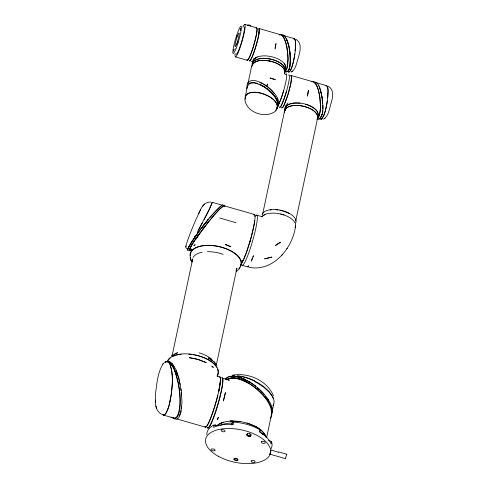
<?xml version="1.0" encoding="UTF-8"?>
<svg xmlns="http://www.w3.org/2000/svg" width="488" height="488" viewBox="0 0 488 488"><rect width="100%" height="100%" fill="white"/><g stroke="black" fill="none" stroke-linecap="round" stroke-linejoin="round"><path stroke-width="0.73" d="M322.812 108.501L322.812 105.249M219.966 376.998L220.478 378.151L220.497 380.518A26.114 3.19 -73.9 0 1 219.063 389.766L218.783 391.071L218.959 390.217M318.231 115.04L318.121 113.387L316.663 110.611A16.879 8.43 12 0 0 289.347 104.188C286.816 105.066 284.339 107.58 285.181 110.465M252.601 62.409L253.138 60.091L255.413 57.889M281.753 107.811L282.668 107.567L283.906 105.493L287.865 94.898L290.702 84.131L291.641 76.024A17.367 2.123 -73.9 0 0 291.068 75.591L290.787 75.799M322.702 108.568L322.727 105.158M220.539 379.188L218.783 391.071M249.374 60.817A16.903 2.068 -73.9 0 0 254.474 50.813C256.45 44.036 259.89 34.471 258.988 28.505L280.545 34.703C283.046 35.514 283.931 38.436 284.925 40.583A20.038 6.265 84.6 0 1 286.615 46.372L287.822 54.882A18.581 5.807 84.6 0 1 287.963 58.334L287.048 67.185A15.183 4.746 84.6 0 1 285.12 70.547L284.858 70.681M291.671 78.19L291.726 76.909M272.572 412.714C272.963 407.956 270.706 403.454 268.217 399.562M293.532 38.796L294.349 38.668C296.673 42.127 295.155 46.964 295.173 50.868L295.527 46.311A17.007 3.251 -80 0 0 293.44 38.875M326.075 85.772L326.484 85.656C329.4 88.621 327.424 94.16 327.6 97.923L327.96 93.373M252.601 62.202L253.76 59.237L257.249 57.005M285.797 67.984L285.212 65.056M322.605 110.233L322.306 112.856M295.332 49.227L295.447 47.781M327.765 96.288L327.875 94.843M181.554 406.187L181.274 408.779M290.153 64.447L290.189 54.705L288.707 45.799M322.708 109.989L322.379 112.862M186.507 248.788C185.275 247.221 186.141 245.129 186.623 243.451C189.338 235.045 192.784 226.896 196.286 218.789C199.738 212.573 201.715 201.556 210.92 202.075M291.678 77.989L291.434 80.099A17.049 2.08 -73.9 0 1 290.714 84.058L289.982 87.254A16.86 2.062 -73.9 0 1 281.674 107.5M185.855 246.959L185.959 245.946M259.165 31.781L259.238 31.134M259.134 32.068L259.006 33.044A17.049 2.08 -73.9 0 1 258.28 36.996L257.926 38.589A16.86 2.062 -73.9 0 1 249.374 60.762M259.006 33.044L259.281 30.11L258.884 28.505M289.872 65.795L290.317 59.835L289.677 50.929M254.754 220.655L253.492 227.762A26.132 3.19 -73.9 0 1 245.33 255.383M276.037 43.212L275.025 48.934M275.897 44.176L275.171 48.245M251.631 66.722C253.345 59.219 263.697 60.03 269.602 61C274.616 62.092 279.795 64.032 283.254 67.991A16.903 8.424 12 0 1 284.516 73.688M258.725 34.77L258.811 34.252L258.579 35.514M251.686 66.392C253.833 59.225 263.715 60.091 269.602 61M190.991 250.063L191.192 248.959L190.948 250.246L191.095 249.386M224.754 206.29L224.883 205.594L224.389 205.204C217.386 209.925 212.585 217.319 207.058 223.589M268.388 440.237L271.541 441.585L271.096 443.94C269.065 438.511 264.191 434.832 259.384 431.953L259.836 429.666L260.372 430.507L259.805 431.599M295.624 225.694C292.91 247.904 273.115 272.396 248.843 267.259M250.606 436.303L248.307 436.339L246.525 435.198L247.166 433.869L248.868 433.625L250.582 434.235L251.247 435.022L250.606 436.303L247.898 435.461L247.087 434.771L247.361 433.344M247.282 86.718L245.013 98.356A17.025 8.808 20.2 0 0 245.135 99.284C245.116 83.332 284.62 97.576 275.927 110.233M247.215 87.126C249.697 79.184 260.586 84.516 265.13 87.706C271.06 92.11 278.447 98.411 277.623 106.549M170.025 401.612C172.136 389.217 174.387 375.608 169.598 363.584M180.749 411.75L180.981 410.609M289.945 65.807L289.085 69.101L287.889 71.004M217.495 376.62L218.173 373.387M253.406 228.177L253.681 226.877L253.492 227.762M272.304 410.92L273.756 403.997M172.185 355.38L192.717 258.86L192.54 261.324M248.099 82.868L251.491 66.886M216.367 364.774L236.863 268.272L236.125 270.523L236.881 268.766L236.405 269.949M262.629 214.189L284.644 110.605M295.728 220.997L317.584 118.157M266.601 437.73L271.444 414.971M253.681 226.877L250.722 238.925L246.471 252.32M293.556 60.665L293.203 62.208A16.952 3.026 -80.6 0 1 292.056 66.435C291.324 67.838 290.299 73.456 287.95 71.614M231.977 424.798L233.118 424.401L233.642 422.126A33.16 16.531 12 0 1 259.811 429.641M278.166 106.616L278.343 105.872M222.363 205.234L212.341 202.355L209.297 209.297M271.066 450.143L270.108 453.706M187.776 249.215L191.125 242.676L198.403 232.117M322.135 114.039L321.141 116.974L319.335 118.596M217.776 395.353L216.873 398.873A26.175 3.196 -73.9 0 1 214.208 408.041L213.091 411.457A26.114 3.19 -73.9 0 1 210.816 417.777L209.206 421.65A26.114 3.19 -73.9 0 1 206.918 425.969L206.21 426.817A26.114 3.19 -73.9 0 1 205.058 426.622M242.133 261.214L242.316 260.531L241.871 261.781L242.463 260.458L241.871 261.781M212.365 202.422L210.212 207.394M322.043 114.326L320.171 118.499M283.735 90.317L281.814 96.532A16.94 2.068 -73.9 0 1 280.332 100.613L278.435 104.847M286.529 91.122L284.108 98.783L281.381 105.371A17.226 2.105 -73.9 0 1 280.295 107.037L279.471 107.079M249.844 241.993L250.198 240.773M285.687 68.558L285.254 69.625M266.741 86.382L267.43 84.143L266.741 86.382L268.138 87.444M289.225 68.637L288.664 70.071M319.134 115.296L318.207 117.047C321.269 111.41 320.427 104.609 319.908 98.466C318.688 92.799 318.414 85.034 312.973 81.764L291.421 75.567M285.022 107.317L284.968 108.678M187.74 248.795L187.459 249.966L188.35 250.106M318.121 115.613L317.578 116.833M246.324 252.729L243.591 259.531L241.377 263.63L243.78 259.097A26.627 3.251 -73.9 0 0 245.342 255.334M252.955 257.036L253.455 255.718L251.332 261.098L252.375 258.518M280.728 99.576L278.544 104.645M247.087 434.771L247.459 433.838M285.34 69.467L285.694 66.325L284.236 63.55M245.189 96.612L245.995 95.099L247.379 93.885A16.976 8.503 20.2 0 1 259 92.866M300.108 103.127L293.904 103.09A16.909 8.442 12 0 0 288.664 104.487C286.389 105.499 284.358 107.939 285.212 110.55M295.46 226.572L295.112 227.42A17.806 8.876 12 0 0 283.229 214.708A17.806 8.876 12 0 0 261.647 216.867L265.008 214.482M291.293 68.558L289.701 71.559M323.727 115.619L321.921 118.858L321.385 119.231L320.488 118.871M242.438 261.751L243.018 260.458M273.542 404.613L272.902 405.815M214.958 425.524L215.421 424.554M198.714 213.451L200.666 209.474M243.195 260.372L241.407 263.575M197.372 232.056L207.778 212.365M206.802 214.299L204.076 219.576M286.377 454.749L286.767 454.236L285.419 458.629L269.364 454.041M231.172 424.865L232.459 422.48L233.642 422.126M188.673 246.763C198.341 231.648 208.852 216.147 222.717 204.667L223.132 205.015M241.895 262.843L242.585 261.599M278.276 105.127L277.849 105.798M192.766 243.451C192.29 244.909 187.978 249.734 190.491 250.051M317.371 117.169L318.237 114.942L317.639 112.1A16.903 8.436 12 0 0 315.437 109.288L310.813 106.195L305.708 104.231M286.865 248.734L287.188 248.221M193.089 242.926L200.476 232.276M276.867 108.019L277.324 107.323M194.688 240.474C193.553 243.213 188.746 247.654 190.174 250.185M285.279 106.622L288.018 102.913M277.812 105.853L278.16 105.323M239.901 267.778L238.748 269.516L236.137 271.633M195.109 236.839L188.154 247.977L187.544 250.088L188.405 250.24M212.091 202.679L212.341 202.355M195.944 239.077L198.701 235.051M195.523 239.236L208.711 221.656M225.377 379.292L226.743 377.791L228.567 376.815M199.787 230.379L196.585 234.758M270.45 418.387C276.263 407.596 264.85 396.457 257.579 389.442C249.258 383.056 236.936 373.582 226.164 379.499M277.715 107.671L276.855 108.671M285.895 105.927L286.548 105.036M322.129 118.621L324.483 113.454A16.952 3.026 -80.6 0 0 325.642 109.3L325.984 107.726A17.086 2.946 -80.5 0 0 326.618 104.493M253.107 60.109L254.254 58.554L253.607 59.176M285.541 107.165L286.688 105.615L286.035 106.231M202.306 206.54L204.698 203.874M199.72 230.318L208.352 219.338M162.803 364.079L163.376 363.328C157.752 372.021 156.941 382.909 155.599 392.931C155.233 400.172 154.092 410.085 161.534 414.3M202.672 229.354L208.144 222.351A30.945 3.044 -52.5 0 1 213.494 215.946L219.911 208.98L223.974 205.771L254.4 214.458M201.715 227.841L208.193 219.637M205.497 225.566C199.726 233.569 192.76 241.188 189.131 250.454L189.631 250.844L190.954 250.082M209.639 217.831L218.776 207.815M288.134 71.01L287.743 71.437A17.007 3.27 -79.8 0 0 288.054 71.876M291.123 72.12C296.265 69.143 296.588 62.061 298.558 56.98C300.089 51.228 302.371 42.743 295.722 39.223M323.556 119.182C329.229 115.595 329.443 107.476 331.565 101.675C333.005 96.502 333.932 89.206 328.156 86.284M164.505 362.804C167.561 358.686 171.892 363.755 173.167 366.836C176.827 374.857 178.931 383.513 179.791 392.279C180.188 396.878 182.158 424.895 171.093 417.057M276.001 110.691C266.399 119.285 246.385 112.905 244.878 99.595M285.614 74.457L286.255 74.072M275.854 110.294L276.946 108.94L277.446 107.293A17.007 8.839 20.1 0 0 266.851 95.331M240.675 264.435L241.017 264.093M281.466 255.541L282.186 254.821M247.739 84.265C250.24 81.6 254.376 82.435 257.481 83.381M276.519 108.842C282.735 99.101 266.729 87.498 258.976 84.052M225.92 378.664C229.183 375.18 234.417 375.906 238.583 376.937M216.916 425.847L219.106 424.145L222.156 422.693M219.673 207.01L221.576 205.521M217.148 425.67L218.953 424.261A26.102 13.011 12 0 1 247.709 423.31M217.331 425.463L217.959 424.963M226.792 379.89L228.744 378.761M285.761 74.298L286.194 74.066M291.83 71.815L292.709 71.193M324.264 118.877L325.142 118.255M165.17 362.059C168.647 359.455 171.715 364.396 173.13 367.037M171.294 355.825L177.589 352.714L175.284 353.666M269.547 454.505L269.913 454.267M227.133 379.621C230.97 377.163 235.881 378.115 239.974 379.383A29.799 14.988 40.7 0 1 244.799 381.36M254.382 62.47L255.254 61.97M253.638 62.94L254.144 62.617M174.606 354.129L176.003 353.367M165.7 362.261L166.28 361.968M279.307 35.026L280.545 34.703M279.234 34.416C282.589 33.233 284.053 38.095 285.114 40.425A20.77 6.49 84.6 0 1 287.456 49.904L288.164 60.311L287.341 67.222A16.049 5.014 84.5 0 1 285.273 71.12L284.626 71.413M311.661 81.478C315.016 80.294 316.48 85.15 317.542 87.486A20.77 6.49 84.6 0 1 319.884 96.966L320.592 107.372L319.768 114.283A16.049 5.014 84.5 0 1 317.7 118.181M281.789 34.965C283.498 34.142 284.894 36.149 285.675 37.399M256.413 61.482L256.981 61.25M249.71 435.833L250.881 434.747L249.636 433.655M222.51 422.584L221.223 423.078L223.547 422.23M219.496 377.004L219.923 376.95M319.597 118.95L318.548 119.109M235.472 376.474L232.355 376.37L234.411 376.053L230.995 376.522M229.476 378.517C235.942 377.017 242.481 380.042 248.044 383.037M232.3 375.223C248.056 372.252 267.204 380.408 273.408 395.731M229.433 376.48L234.569 376.12L240.895 377.614M232.355 376.37L231.452 376.364M226.353 379.292L222.138 378.102A26.145 3.196 -73.9 0 1 217.538 406.083A26.145 3.196 -73.9 0 1 207.345 427.701M312.344 81.795L312.973 81.764M230.037 421.113L240.072 421.553M230.36 421.089L233.111 421.01M228.451 380.073L229.391 380.213L228.122 379.89M231.001 378.438L234.539 378.371M168.287 361.7L170.391 362.059L172.459 363.798L175.991 369.764L178.925 378.322L181.341 391.01L181.994 402.185L180.853 412.836L178.62 417.941L176.668 419.265L174.564 418.905M235.966 458.25L234.417 458.488L234.46 459.409L236.009 460.111L237.558 459.885L237.516 458.94L236.851 458.525M286.346 71.541L286.907 71.541M314.76 81.838C320.701 84.003 320.781 92.708 322.208 97.923C322.525 104.603 324.941 114.198 319.219 119.029L318.322 118.95M286.554 72.053L284.968 71.51M166.865 361.809C175.094 364.664 175.912 376.132 178.211 383.409C179.895 393.895 181.585 405.315 177.522 415.453A23.68 7.68 82.6 0 1 176.058 417.386L174.436 418.076L172.532 417.563M233.118 424.401C226.511 424.066 219.649 424.536 213.561 427.329L214.031 425.06L218.288 425.81M265.679 60.488L267.18 60.634M264.161 60.378L265.216 60.451M233.825 376.358L235.399 376.516M268.882 60.89L272.365 61.671M189.35 357.735L198.494 359.558L206.253 362.602L197.805 359.363A26.193 13.06 12 0 0 189.344 357.722M237.107 376.791L238.199 377.035M251.039 61.354L252.144 61.628M219.185 376.779L216.989 375.894L217.361 376.565M280.649 214L284.12 215.001M256.548 215.116L261.806 216.599M244.805 24.4L256.627 27.804M235.46 56.895L247.288 60.298M275.769 79.788L270.041 77.989L274.049 79.294M219.606 217.984L235.905 222.674M284.034 35.697L294.13 38.607M316.224 82.679L326.557 85.668M177.053 418.985L205.497 427.189M163.529 415.099L173.417 417.96M278.605 451.882L286.767 454.236M242.438 265.387L247.416 266.851M238.748 377.151L239.895 377.505M246.763 423.029C254.303 425.42 263.062 429.092 265.899 437.083M272.219 61.653L273.969 62.208A16.86 8.406 12 0 1 284.339 73.956M271.328 450.034L278.685 452.376M247.715 423.291L255.547 426.506M240.468 377.681L242.353 378.377M240.566 377.767L242.39 378.45M240.828 377.608L250.246 382.232M242.914 378.615L248.105 381.232M243.03 378.725L244.305 379.274M266.814 95.38L263.74 94.117A17.153 8.692 20.4 0 0 258.976 92.757M243.115 378.499L245.446 379.572M259.878 82.46L262.446 83.68M244.939 379.585L246.196 380.201M244.799 381.329L247.282 382.61A30.951 15.592 40.8 0 1 254.651 387.478C262.452 394.023 270.999 402.362 271.688 413.153A23.827 11.999 40.8 0 1 271.084 416.057M260.409 84.54L264.972 87.053M254.425 380.908L257.877 382.732A27.194 13.152 27 0 1 264.167 386.96L269.254 391.699L272.658 396.591A25.797 13.255 25 0 1 273.256 405.229M259.183 28.951L259.25 29.371M256.212 426.902L255.218 426.36A26.139 13.03 12 0 1 261.8 430.855L263.819 432.978M263.593 84.351L264.74 85.022M248.734 381.61L251.936 383.635M248.74 381.543L250.344 382.507M317.401 118.572L317.987 118.938M283.522 35.581L284.083 35.935M285.138 71.352C290.147 73.377 290.14 64.453 290.439 61.36C290.537 53.601 289.573 45.616 286.303 38.503M265.24 85.357L266.241 86.041M258.311 428.165L259.317 428.854M213.842 361.791L208.278 357.911L212.433 360.412M251.82 383.489L255.7 386.35L253.803 384.959M266.722 88.316L267.912 89.182M162.663 414.635L163.895 415.105L165.755 413.629L168.72 406.711L171.27 394.694L172.282 383.434A26.614 6.93 -84.4 0 0 172.264 376.76L171.611 370.02L170.007 364.341M268.589 87.822L270.364 89.377M261.08 430.233L261.647 430.678M257.469 387.881L259.195 389.43M162.467 414.434L162.986 414.891A25.797 5.618 -83.8 0 0 166.56 412.207M257.572 387.911L261.08 391.224M259.317 389.186L263.313 393.218L268.193 399.532M171.483 363.572L172.392 364.475M270.81 89.78L272.755 91.817M260.885 391.04L262.489 392.706M271.157 92.025C274.28 95.227 277.288 98.93 278.251 103.401M261.501 391.663L263.99 394.365M169.617 362.913L171.849 365.561M171.416 363.42L172.282 364.359M273.134 92.238L274.189 93.519M265.368 396.103L266.228 397.244M264.124 433.454L263.624 432.789A26.102 13.011 12 0 1 265.856 436.833M215.458 363.743L216.239 364.81L213.726 361.407L216.873 365.347M285.206 37.143L286.846 40.12L288.377 44.518M266.546 397.653L267.497 399.086M285.181 36.655L285.755 37.521M173.508 365.945L174.192 366.988M267.814 399.562L268.43 400.605M191.985 262.269L190.161 257.835L191.503 261.452L190.442 258.707M318.322 85.241L318.859 86.266M265.069 434.942L265.441 435.717M247.898 435.461L248.307 436.339M174.027 368.635L176.449 375.058M175.9 370.313L176.589 371.947M286.737 39.504L288.158 43.603M319.384 87.413L321.531 94.544L322.72 103.419L322.458 99.68M277.324 98.722L277.574 99.357M176.809 372.545L177.248 373.747M224.315 205.82L224.431 206.18M177.467 374.345L178.181 376.571M178.346 377.163L178.681 378.346M155.879 406.04L156.453 408.194M254.846 215.019L255.059 216.702M178.846 378.938L179.682 382.44M321.842 96.234L322.208 97.923M288.683 45.482L288.963 46.811M179.816 383.129L180.084 384.501M321.104 92.201L321.458 94.202M180.767 388.594L181.06 390.626M246.788 88.816L247.117 85.254A16.049 8.113 39.5 0 1 249.185 81.337C253.614 79.172 258.671 81.435 262.715 83.478A20.77 10.498 39.5 0 1 271.267 89.816C274.872 93.476 278.569 97.905 278.8 103.267A16.049 8.113 39.5 0 1 278.233 105.567M181.286 392.59L181.566 395.89M155.337 400.075L155.422 402.356M291.714 77.171L291.623 76.03A16.97 2.074 -74 0 0 290.58 75.994M285.413 458.232L285.419 458.629M271.541 441.585A33.16 16.531 12 0 1 271.09 448.667M206.857 434.881A33.16 16.531 12 0 1 213.97 425.048M220.417 425.237A26.145 13.036 12 0 1 232.733 423.035M259.939 431.624A26.145 13.036 12 0 1 263.148 434.71M253.742 214.781A26.132 3.19 -73.9 0 1 253.668 226.914M255.907 215.544A26.102 3.19 -73.9 0 1 252.717 240.578A26.102 3.19 -73.9 0 1 241.865 264.838M190.509 257.731A26.145 13.036 12 0 1 218.966 246.495A26.145 13.036 12 0 1 238.906 268.534M209.267 209.346A26.614 0.976 -61.8 0 1 206.778 214.342M210.255 207.327A27.194 1.006 -61.8 0 1 207.809 212.317M212.134 202.514A25.797 0.561 -64.3 0 1 212.237 202.685M202.294 222.937A27.273 0.939 -61.7 0 1 198.604 229.799M219.746 376.937A26.126 3.19 -73.9 0 1 215.373 404.241A26.126 3.19 -73.9 0 1 205.07 426.719M180.627 412.323A23.827 7.631 83.5 0 1 180.237 413.696M180.023 414.324A23.827 7.631 83.5 0 1 179.303 415.971M221.442 377.944A26.102 3.19 -73.9 0 1 218.13 403.222A26.102 3.19 -73.9 0 1 207.333 427.293M167.292 361.492A26.145 13.036 12 0 1 197.933 355.557A26.145 13.036 12 0 1 217.593 374.869M176.869 372.68A30.957 9.912 83.5 0 1 177.705 375.046M170.037 401.648A25.797 5.624 -84 0 1 166.56 412.342M193.114 257.457A22.704 11.316 12 0 1 202.105 252.229M207.394 251.68A22.704 11.316 12 0 1 223.126 254.358M190.411 255.663A25.76 12.841 12 0 1 218.313 246.55A25.76 12.841 12 0 1 240.316 266.18M168.073 360.644A25.76 12.841 12 0 1 170.794 357.637M172.844 356.423A25.76 12.841 12 0 1 174.649 355.66M175.296 355.441A25.76 12.841 12 0 1 178.096 354.709M179.303 354.483A25.76 12.841 12 0 1 181.194 354.239M188.74 354.172A25.76 12.841 12 0 1 191.625 354.483M193.071 354.703A25.76 12.841 12 0 1 194.517 354.965M195.237 355.111A25.76 12.841 12 0 1 198.799 355.996M199.494 356.203A25.76 12.841 12 0 1 201.562 356.874M202.233 357.118A25.76 12.841 12 0 1 211.115 361.663M211.725 362.102A25.76 12.841 12 0 1 215.257 365.36M215.653 365.841A25.76 12.841 12 0 1 216.66 367.299M217.569 369.245A25.76 12.841 12 0 1 217.959 372.399M199.116 352.836A22.704 11.316 12 0 1 212.03 359.51M284.577 112.661A16.903 8.424 12 0 1 302.731 106.109A16.903 8.424 12 0 1 317.005 119.414M270.065 210.066A16.903 8.424 12 0 1 271.462 209.877M275.885 209.803A16.903 8.424 12 0 1 277.885 209.993M279.886 210.304A16.903 8.424 12 0 1 283.186 211.097M283.827 211.292A16.903 8.424 12 0 1 286.913 212.451M287.603 212.768A16.903 8.424 12 0 1 289.573 213.805M284.522 112.173A17.165 8.558 12 0 1 284.675 110.52L285.474 109.013A17.165 8.558 12 0 1 286.877 107.72A16.891 8.418 12 0 1 315.394 112.234L317.23 114.851L317.706 116.589A17.226 8.589 12 0 1 317.2 119.102M288.542 75.121A16.897 2.062 -73.9 0 1 286.627 90.792A16.897 2.062 -73.9 0 1 279.539 107.207M322.141 118.547A17.007 3.27 -79.8 0 1 320.482 118.938M327.302 101.016A16.958 3.129 -80.9 0 1 323.721 116.034M327.832 96.173A17.153 3.111 -80.5 0 1 326.692 104.517M326.228 85.717A17.007 3.251 -80 0 1 327.985 93.318M262.062 214.531A17.409 8.68 12 0 1 281.875 210.481A17.409 8.68 12 0 1 295.813 222.888M286.218 74.085A16.879 2.068 -73.7 0 1 285.681 82.692A16.879 2.068 -73.7 0 1 280.685 99.595M252.113 64.385A16.86 8.406 12 0 1 271.035 59.237A16.86 8.406 12 0 1 284.766 71.95M285.218 65.05A16.879 8.43 12 0 0 273.048 57.09A16.879 8.43 12 0 0 256.914 57.133A17.013 8.503 12.1 0 0 255.389 57.877M252.089 64.27A17.165 8.558 12 0 1 252.247 63.458L253.04 61.958A17.165 8.558 12 0 1 254.449 60.665A16.891 8.418 12 0 1 282.961 65.172L284.803 67.789L285.279 69.528A17.226 8.589 12 0 1 284.766 72.041M256.102 28.09A16.86 2.062 -73.9 0 1 253.949 44.579A16.86 2.062 -73.9 0 1 246.989 59.792M289.707 71.486A17.007 3.27 -79.8 0 1 288.335 72.114M294.874 53.961A16.958 3.129 -80.9 0 1 291.287 68.973M295.405 49.111A17.153 3.111 -80.5 0 1 294.264 57.456M294.191 57.438A17.086 2.946 -80.5 0 1 293.544 60.646M239.096 376.022A27.45 13.383 27.3 0 1 254.486 380.762M255.346 381.994A26.767 12.804 27 0 1 273.359 398.775M239.266 376.297A27.48 13.109 27 0 1 255.553 381.579M250.234 382.305A32.354 16.189 40.7 0 1 259.268 389.229M247.453 25.565A1.58 0.787 12 0 1 249.142 24.98A1.58 0.787 12 0 1 250.509 26.187M242.871 26.925A16.903 2.068 -73.9 0 1 244.72 30.293A16.903 2.068 -73.9 0 1 238.541 51.795A16.903 2.068 -73.9 0 1 235.149 53.772M256.279 27.907A16.903 2.068 -73.9 0 1 253.955 44.579A16.903 2.068 -73.9 0 1 247.044 60.036M243.847 27.035A14.201 1.732 -73.9 0 1 241.59 41.84A14.201 1.732 -73.9 0 1 235.936 53.869M308.459 90.304L307.458 95.99L308.459 90.304M233.502 50.66C233.343 53.015 234.887 45.957 233.502 50.66M236.375 37.149C236.216 39.504 237.76 32.446 236.375 37.149M237.333 43.438C237.174 45.805 238.736 38.698 237.333 43.438M240.206 29.92C240.053 32.275 241.59 25.217 240.206 29.92M225.383 392.718L223.449 400.782L225.383 392.718M242.115 260.805L241.475 262.623L242.115 260.805M218.325 417.319L217.483 419.582L218.325 417.319M195.56 235.344L194.7 237.259L195.56 235.344M248.746 265.881L247.788 266.814L248.746 265.881M221.686 429.782L221.125 430.3A2.031 1.013 12 0 0 223.278 431.801L224.517 431.721L225.078 431.203A2.031 1.013 12 0 0 222.924 429.696L221.686 429.782M261.818 441.335L261.257 441.853A2.031 1.013 12 0 0 263.41 443.354L264.649 443.275L265.21 442.756A2.031 1.013 12 0 0 263.056 441.25L261.818 441.335M214.964 450.284L214.384 450.802L213.164 450.881A2.031 1.013 12 0 1 211.274 450.089A2.031 1.013 12 0 1 211.316 449.003L213.683 448.978A2.031 1.013 12 0 1 214.964 450.284M194.614 245.086L193.913 245.592L195.169 244.732L194.614 245.086M277.709 243.982L275.537 245.452L280.527 242.213L277.709 243.982M271.853 257.127L264.661 258.841L271.853 257.127M235.509 458.348L233.819 458.714L233.844 459.726L236.296 460.788L237.985 460.428L237.967 459.415L235.509 458.348M168.195 361.974L168.549 362.316L168.195 361.974M238.132 376.108L237.083 376.041L239.218 376.211L238.132 376.108M226.426 244.842L225.2 244.403L230.861 246.769L226.426 244.842M212.731 366.854L211.761 366.055L213.329 367.397L212.731 366.854M217.556 374.601L217.477 374.064L217.605 375.327L217.556 374.601M218.166 456.201A33.135 16.519 12 0 0 270.401 453.425A33.135 16.519 12 0 0 225.749 428.574A33.135 16.519 12 0 0 218.166 456.201M251.893 462.002A2.031 1.013 12 0 0 255.096 461.831A2.031 1.013 12 0 0 252.357 460.312A2.031 1.013 12 0 0 251.893 462.002M235.991 48.635A14.201 1.732 -73.9 0 0 241.255 26.352A14.201 1.732 -73.9 0 0 234.13 44.353A14.201 1.732 -73.9 0 0 235.991 48.635M236.558 44.207A7.1 0.866 -73.9 0 0 239.187 33.068A7.1 0.866 -73.9 0 0 235.625 42.066A7.1 0.866 -73.9 0 0 236.558 44.207"/></g></svg>
